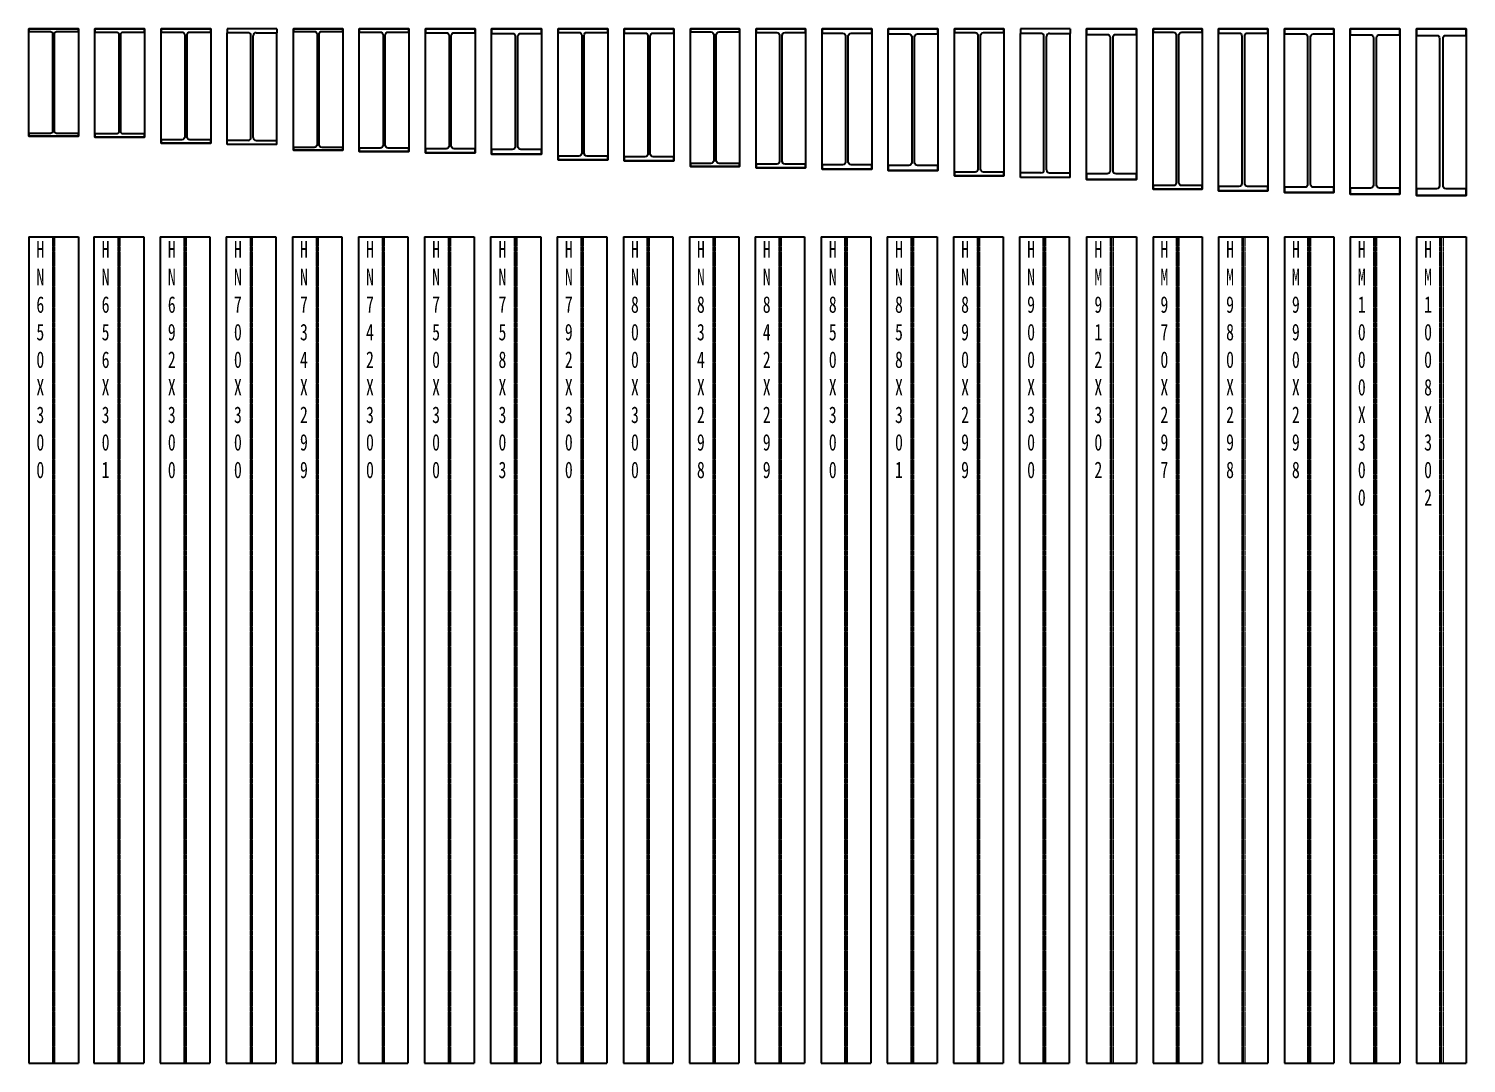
# Model space of a CAD drawing. Header units: millimetres. Extents: x 0 to 76984, y 0 to 13707.
# Drawn here: x 9174 to 17871, y 7059 to 13317 of the extents above; entities that cross this region are included whole.
import ezdxf

# ---------------------------------------------------------------- set-up
doc = ezdxf.new("R2010")
doc.units = ezdxf.units.MM
doc.linetypes.add('DASHED', pattern=[0.75, 0.5, -0.25])
doc.layers.get('Defpoints').update_dxf_attribs({"color": 8})
doc.layers.add('1粗实线', color=1, linetype='Continuous', lineweight=30)
doc.layers.add('4虚线', color=2, linetype='DASHED', lineweight=18)
doc.styles.get("Standard").update_dxf_attribs({"font": '', "width": 0.7})
doc.styles.get('Standard').set_extended_font_data('SimSun')

# ---------------------------------------------------------------- blocks, each defined once
blk = doc.blocks.new('HN650X300分配梁block')
at = {"layer": '1粗实线'}
blk.add_lwpolyline([(-150, 0), (150, 0), (150, 17), (18.5, 17, -0.414214), (5.5, 30), (5.5, 620, -0.414214), (18.5, 633), (150, 633), (150, 650), (-150, 650), (-150, 633), (-18.5, 633, -0.414214), (-5.5, 620), (-5.5, 30, -0.414214), (-18.5, 17), (-150, 17)], format="xyb", close=True, dxfattribs=at)
blk.add_lwpolyline([(-150, 650), (150, 650), (150, 0), (-150, 0)], close=True, dxfattribs=at)
blk = doc.blocks.new('HN656X301分配梁block')
at = {"layer": '1粗实线'}
blk.add_lwpolyline([(-150.5, 0), (150.5, 0), (150.5, 20), (19, 20, -0.414214), (6, 33), (6, 623, -0.414214), (19, 636), (150.5, 636), (150.5, 656), (-150.5, 656), (-150.5, 636), (-19, 636, -0.414214), (-6, 623), (-6, 33, -0.414214), (-19, 20), (-150.5, 20)], format="xyb", close=True, dxfattribs=at)
blk.add_lwpolyline([(-150.5, 656), (150.5, 656), (150.5, 0), (-150.5, 0)], close=True, dxfattribs=at)
blk = doc.blocks.new('HN692X300分配梁block')
at = {"layer": '1粗实线'}
blk.add_lwpolyline([(-150, 0), (150, 0), (150, 20), (24.5, 20, -0.414214), (6.5, 38), (6.5, 654, -0.414214), (24.5, 672), (150, 672), (150, 692), (-150, 692), (-150, 672), (-24.5, 672, -0.414214), (-6.5, 654), (-6.5, 38, -0.414214), (-24.5, 20), (-150, 20)], format="xyb", close=True, dxfattribs=at)
blk.add_lwpolyline([(-150, 692), (150, 692), (150, 0), (-150, 0)], close=True, dxfattribs=at)
blk = doc.blocks.new('HN700X300分配梁block')
at = {"layer": '1粗实线'}
for p, q in [((150, 700), (-150, 700)), ((-150, 700), (-150, 676)), ((150, 700), (150, 676)), ((-24.5, 676), (-150, 676)), ((-150, 24), (-150, 676)), ((-6.5, 42), (-6.5, 658)), ((6.5, 42), (6.5, 658)), ((24.5, 676), (150, 676)), ((150, 24), (150, 676)), ((-150, 0), (-150, 24)), ((-24.5, 24), (-150, 24)), ((150, 0), (-150, 0)), ((24.5, 24), (150, 24)), ((150, 0), (150, 24))]:
    blk.add_line(p, q, dxfattribs=at)
for centre, start, end in [((-24.5, 658), 0, 90), ((24.5, 658), 90, 180), ((-24.5, 42), 270, 0), ((24.5, 42), 180, 270)]:
    blk.add_arc(centre, 18, start, end, dxfattribs=at)
blk = doc.blocks.new('HN734X299分配梁block')
at = {"layer": '1粗实线'}
blk.add_lwpolyline([(-149.5, 0), (149.5, 0), (149.5, 16), (24, 16, -0.414214), (6, 34), (6, 700, -0.414214), (24, 718), (149.5, 718), (149.5, 734), (-149.5, 734), (-149.5, 718), (-24, 718, -0.414214), (-6, 700), (-6, 34, -0.414214), (-24, 16), (-149.5, 16)], format="xyb", close=True, dxfattribs=at)
blk.add_lwpolyline([(-149.5, 734), (149.5, 734), (149.5, 0), (-149.5, 0)], close=True, dxfattribs=at)
blk = doc.blocks.new('HN742X300分配梁block')
at = {"layer": '1粗实线'}
blk.add_lwpolyline([(-150, 0), (150, 0), (150, 20), (24.5, 20, -0.414214), (6.5, 38), (6.5, 704, -0.414214), (24.5, 722), (150, 722), (150, 742), (-150, 742), (-150, 722), (-24.5, 722, -0.414214), (-6.5, 704), (-6.5, 38, -0.414214), (-24.5, 20), (-150, 20)], format="xyb", close=True, dxfattribs=at)
blk.add_lwpolyline([(-150, 742), (150, 742), (150, 0), (-150, 0)], close=True, dxfattribs=at)
blk = doc.blocks.new('HN750X300分配梁block')
at = {"layer": '1粗实线'}
blk.add_lwpolyline([(-150, 0), (150, 0), (150, 24), (24.5, 24, -0.414214), (6.5, 42), (6.5, 708, -0.414214), (24.5, 726), (150, 726), (150, 750), (-150, 750), (-150, 726), (-24.5, 726, -0.414214), (-6.5, 708), (-6.5, 42, -0.414214), (-24.5, 24), (-150, 24)], format="xyb", close=True, dxfattribs=at)
blk.add_lwpolyline([(-150, 750), (150, 750), (150, 0), (-150, 0)], close=True, dxfattribs=at)
blk = doc.blocks.new('HN758X303分配梁block')
at = {"layer": '1粗实线'}
blk.add_lwpolyline([(-151.5, 0), (151.5, 0), (151.5, 28), (26, 28, -0.414214), (8, 46), (8, 712, -0.414214), (26, 730), (151.5, 730), (151.5, 758), (-151.5, 758), (-151.5, 730), (-26, 730, -0.414214), (-8, 712), (-8, 46, -0.414214), (-26, 28), (-151.5, 28)], format="xyb", close=True, dxfattribs=at)
blk.add_lwpolyline([(-151.5, 758), (151.5, 758), (151.5, 0), (-151.5, 0)], close=True, dxfattribs=at)
blk = doc.blocks.new('HN792X300分配梁block')
at = {"layer": '1粗实线'}
blk.add_lwpolyline([(-150, 0), (150, 0), (150, 22), (25, 22, -0.414214), (7, 40), (7, 752, -0.414214), (25, 770), (150, 770), (150, 792), (-150, 792), (-150, 770), (-25, 770, -0.414214), (-7, 752), (-7, 40, -0.414214), (-25, 22), (-150, 22)], format="xyb", close=True, dxfattribs=at)
blk.add_lwpolyline([(-150, 792), (150, 792), (150, 0), (-150, 0)], close=True, dxfattribs=at)
blk = doc.blocks.new('HN800X300分配梁block')
at = {"layer": '1粗实线'}
blk.add_lwpolyline([(-150, 0), (150, 0), (150, 26), (25, 26, -0.414214), (7, 44), (7, 756, -0.414214), (25, 774), (150, 774), (150, 800), (-150, 800), (-150, 774), (-25, 774, -0.414214), (-7, 756), (-7, 44, -0.414214), (-25, 26), (-150, 26)], format="xyb", close=True, dxfattribs=at)
blk.add_lwpolyline([(-150, 800), (150, 800), (150, 0), (-150, 0)], close=True, dxfattribs=at)
blk = doc.blocks.new('HN834X298分配梁block')
at = {"layer": '1粗实线'}
blk.add_lwpolyline([(-149, 0), (149, 0), (149, 19), (25, 19, -0.414214), (7, 37), (7, 797, -0.414214), (25, 815), (149, 815), (149, 834), (-149, 834), (-149, 815), (-25, 815, -0.414214), (-7, 797), (-7, 37, -0.414214), (-25, 19), (-149, 19)], format="xyb", close=True, dxfattribs=at)
blk.add_lwpolyline([(-149, 834), (149, 834), (149, 0), (-149, 0)], close=True, dxfattribs=at)
blk = doc.blocks.new('HN842X299分配梁block')
at = {"layer": '1粗实线'}
blk.add_lwpolyline([(-149.5, 0), (149.5, 0), (149.5, 23), (25.5, 23, -0.414214), (7.5, 41), (7.5, 801, -0.414214), (25.5, 819), (149.5, 819), (149.5, 842), (-149.5, 842), (-149.5, 819), (-25.5, 819, -0.414214), (-7.5, 801), (-7.5, 41, -0.414214), (-25.5, 23), (-149.5, 23)], format="xyb", close=True, dxfattribs=at)
blk.add_lwpolyline([(-149.5, 842), (149.5, 842), (149.5, 0), (-149.5, 0)], close=True, dxfattribs=at)
blk = doc.blocks.new('HN850X300分配梁block')
at = {"layer": '1粗实线'}
blk.add_lwpolyline([(-150, 0), (150, 0), (150, 27), (26, 27, -0.414214), (8, 45), (8, 805, -0.414214), (26, 823), (150, 823), (150, 850), (-150, 850), (-150, 823), (-26, 823, -0.414214), (-8, 805), (-8, 45, -0.414214), (-26, 27), (-150, 27)], format="xyb", close=True, dxfattribs=at)
blk.add_lwpolyline([(-150, 850), (150, 850), (150, 0), (-150, 0)], close=True, dxfattribs=at)
blk = doc.blocks.new('HN858X301分配梁block')
at = {"layer": '1粗实线'}
blk.add_lwpolyline([(-150.5, 0), (150.5, 0), (150.5, 31), (26.5, 31, -0.414214), (8.5, 49), (8.5, 809, -0.414214), (26.5, 827), (150.5, 827), (150.5, 858), (-150.5, 858), (-150.5, 827), (-26.5, 827, -0.414214), (-8.5, 809), (-8.5, 49, -0.414214), (-26.5, 31), (-150.5, 31)], format="xyb", close=True, dxfattribs=at)
blk.add_lwpolyline([(-150.5, 858), (150.5, 858), (150.5, 0), (-150.5, 0)], close=True, dxfattribs=at)
blk = doc.blocks.new('HN890X299分配梁block')
at = {"layer": '1粗实线'}
blk.add_lwpolyline([(-149.5, 0), (149.5, 0), (149.5, 23), (25.5, 23, -0.414214), (7.5, 41), (7.5, 849, -0.414214), (25.5, 867), (149.5, 867), (149.5, 890), (-149.5, 890), (-149.5, 867), (-25.5, 867, -0.414214), (-7.5, 849), (-7.5, 41, -0.414214), (-25.5, 23), (-149.5, 23)], format="xyb", close=True, dxfattribs=at)
blk.add_lwpolyline([(-149.5, 890), (149.5, 890), (149.5, 0), (-149.5, 0)], close=True, dxfattribs=at)
blk = doc.blocks.new('HN900X300分配梁block')
at = {"layer": '1粗实线'}
for p, q in [((150, 900), (-150, 900)), ((-150, 900), (-150, 872)), ((-26, 872), (-150, 872)), ((-150, 28), (-150, 872)), ((26, 872), (150, 872)), ((150, 900), (150, 872)), ((150, 28), (150, 872)), ((-8, 46), (-8, 854)), ((8, 46), (8, 854)), ((-150, 0), (-150, 28)), ((-26, 28), (-150, 28)), ((150, 0), (-150, 0)), ((26, 28), (150, 28)), ((150, 0), (150, 28))]:
    blk.add_line(p, q, dxfattribs=at)
for centre, start, end in [((-26, 854), 0, 90), ((26, 854), 90, 180), ((-26, 46), 270, 0), ((26, 46), 180, 270)]:
    blk.add_arc(centre, 18, start, end, dxfattribs=at)
blk = doc.blocks.new('HN912X302分配梁block')
at = {"layer": '1粗实线'}
blk.add_lwpolyline([(-151, 0), (151, 0), (151, 34), (27, 34, -0.414214), (9, 52), (9, 860, -0.414214), (27, 878), (151, 878), (151, 912), (-151, 912), (-151, 878), (-27, 878, -0.414214), (-9, 860), (-9, 52, -0.414214), (-27, 34), (-151, 34)], format="xyb", close=True, dxfattribs=at)
blk.add_lwpolyline([(-151, 912), (151, 912), (151, 0), (-151, 0)], close=True, dxfattribs=at)
blk = doc.blocks.new('HN970X297分配梁block')
at = {"layer": '1粗实线'}
blk.add_lwpolyline([(-148.5, 0), (148.5, 0), (148.5, 21), (26, 21, -0.414214), (8, 39), (8, 931, -0.414214), (26, 949), (148.5, 949), (148.5, 970), (-148.5, 970), (-148.5, 949), (-26, 949, -0.414214), (-8, 931), (-8, 39, -0.414214), (-26, 21), (-148.5, 21)], format="xyb", close=True, dxfattribs=at)
blk.add_lwpolyline([(-148.5, 970), (148.5, 970), (148.5, 0), (-148.5, 0)], close=True, dxfattribs=at)
blk = doc.blocks.new('HN980X298分配梁block')
at = {"layer": '1粗实线'}
blk.add_lwpolyline([(-149, 0), (149, 0), (149, 26), (26.5, 26, -0.414214), (8.5, 44), (8.5, 936, -0.414214), (26.5, 954), (149, 954), (149, 980), (-149, 980), (-149, 954), (-26.5, 954, -0.414214), (-8.5, 936), (-8.5, 44, -0.414214), (-26.5, 26), (-149, 26)], format="xyb", close=True, dxfattribs=at)
blk.add_lwpolyline([(-149, 980), (149, 980), (149, 0), (-149, 0)], close=True, dxfattribs=at)
blk = doc.blocks.new('HN990X298分配梁block')
at = {"layer": '1粗实线'}
blk.add_lwpolyline([(-149, 0), (149, 0), (149, 31), (26.5, 31, -0.414214), (8.5, 49), (8.5, 941, -0.414214), (26.5, 959), (149, 959), (149, 990), (-149, 990), (-149, 959), (-26.5, 959, -0.414214), (-8.5, 941), (-8.5, 49, -0.414214), (-26.5, 31), (-149, 31)], format="xyb", close=True, dxfattribs=at)
blk.add_lwpolyline([(-149, 990), (149, 990), (149, 0), (-149, 0)], close=True, dxfattribs=at)
blk = doc.blocks.new('HN1000X300分配梁block')
at = {"layer": '1粗实线'}
blk.add_lwpolyline([(-150, 0), (150, 0), (150, 36), (27.5, 36, -0.414214), (9.5, 54), (9.5, 946, -0.414214), (27.5, 964), (150, 964), (150, 1000), (-150, 1000), (-150, 964), (-27.5, 964, -0.414214), (-9.5, 946), (-9.5, 54, -0.414214), (-27.5, 36), (-150, 36)], format="xyb", close=True, dxfattribs=at)
blk.add_lwpolyline([(-150, 1000), (150, 1000), (150, 0), (-150, 0)], close=True, dxfattribs=at)
blk = doc.blocks.new('HN1008X302分配梁block')
at = {"layer": '1粗实线'}
blk.add_lwpolyline([(-151, 0), (151, 0), (151, 40), (28.5, 40, -0.414214), (10.5, 58), (10.5, 950, -0.414214), (28.5, 968), (151, 968), (151, 1008), (-151, 1008), (-151, 968), (-28.5, 968, -0.414214), (-10.5, 950), (-10.5, 58, -0.414214), (-28.5, 40), (-151, 40)], format="xyb", close=True, dxfattribs=at)
blk.add_lwpolyline([(-151, 1008), (151, 1008), (151, 0), (-151, 0)], close=True, dxfattribs=at)
blk = doc.blocks.new('HN650X300分配梁平面block')
at = {"layer": '1粗实线'}
for p, q in [((-150, 0), (-150, -5000)), ((-150, 0), (150, 0)), ((150, 0), (150, -5000)), ((-150, -5000), (150, -5000))]:
    blk.add_line(p, q, dxfattribs=at)
at = {"layer": '4虚线'}
for p, q in [((-5.5, 0), (-5.5, -5000)), ((5.5, 0), (5.5, -5000))]:
    blk.add_line(p, q, dxfattribs=at)
at = {"layer": 'Defpoints'}
blk.add_line((0, 0), (0, -5000), dxfattribs=at)
at = {"layer": 'Defpoints', "insert": (-103.8, -26.9), "char_height": 100, "attachment_point": 1}
blk.add_mtext_dynamic_manual_height_columns('H\\PN\\P6\\P5\\P0\\PX\\P3\\P0\\P0', width=100, gutter_width=20, heights=[0], dxfattribs=at)
blk = doc.blocks.new('HN656X301分配梁平面block')
at = {"layer": '1粗实线'}
for p, q in [((-150.5, 0), (-150.5, -5000)), ((-150.5, 0), (150.5, 0)), ((150.5, 0), (150.5, -5000)), ((-150.5, -5000), (150.5, -5000))]:
    blk.add_line(p, q, dxfattribs=at)
at = {"layer": '4虚线'}
for p, q in [((-6, 0), (-6, -5000)), ((6, 0), (6, -5000))]:
    blk.add_line(p, q, dxfattribs=at)
at = {"layer": 'Defpoints'}
blk.add_line((0, 0), (0, -5000), dxfattribs=at)
at = {"layer": 'Defpoints', "insert": (-103.8, -26.9), "char_height": 100, "attachment_point": 1}
blk.add_mtext_dynamic_manual_height_columns('H\\PN\\P6\\P5\\P6\\PX\\P3\\P0\\P1', width=100, gutter_width=20, heights=[0], dxfattribs=at)
blk = doc.blocks.new('HN692X300分配梁平面block')
at = {"layer": '1粗实线'}
for p, q in [((-150, 0), (-150, -5000)), ((-150, 0), (150, 0)), ((150, 0), (150, -5000)), ((-150, -5000), (150, -5000))]:
    blk.add_line(p, q, dxfattribs=at)
at = {"layer": '4虚线'}
for p, q in [((-6.5, 0), (-6.5, -5000)), ((6.5, 0), (6.5, -5000))]:
    blk.add_line(p, q, dxfattribs=at)
at = {"layer": 'Defpoints'}
blk.add_line((0, 0), (0, -5000), dxfattribs=at)
at = {"layer": 'Defpoints', "insert": (-103.8, -26.9), "char_height": 100, "attachment_point": 1}
blk.add_mtext_dynamic_manual_height_columns('H\\PN\\P6\\P9\\P2\\PX\\P3\\P0\\P0', width=100, gutter_width=20, heights=[0], dxfattribs=at)
blk = doc.blocks.new('HN700X300分配梁平面block')
at = {"layer": '1粗实线'}
for p, q in [((-150, 0), (-150, -5000)), ((-150, 0), (150, 0)), ((150, 0), (150, -5000)), ((-150, -5000), (150, -5000))]:
    blk.add_line(p, q, dxfattribs=at)
at = {"layer": '4虚线'}
for p, q in [((-6.5, 0), (-6.5, -5000)), ((6.5, 0), (6.5, -5000))]:
    blk.add_line(p, q, dxfattribs=at)
at = {"layer": 'Defpoints'}
blk.add_line((0, 0), (0, -5000), dxfattribs=at)
at = {"layer": 'Defpoints', "insert": (-103.8, -26.9), "char_height": 100, "attachment_point": 1}
blk.add_mtext_dynamic_manual_height_columns('H\\PN\\P7\\P0\\P0\\PX\\P3\\P0\\P0', width=100, gutter_width=20, heights=[0], dxfattribs=at)
blk = doc.blocks.new('HN734X299分配梁平面block')
at = {"layer": '1粗实线'}
for p, q in [((-149.5, 0), (-149.5, -5000)), ((-149.5, 0), (149.5, 0)), ((149.5, 0), (149.5, -5000)), ((-149.5, -5000), (149.5, -5000))]:
    blk.add_line(p, q, dxfattribs=at)
at = {"layer": '4虚线'}
for p, q in [((-6, 0), (-6, -5000)), ((6, 0), (6, -5000))]:
    blk.add_line(p, q, dxfattribs=at)
at = {"layer": 'Defpoints'}
blk.add_line((0, 0), (0, -5000), dxfattribs=at)
at = {"layer": 'Defpoints', "insert": (-103.8, -26.9), "char_height": 100, "attachment_point": 1}
blk.add_mtext_dynamic_manual_height_columns('H\\PN\\P7\\P3\\P4\\PX\\P2\\P9\\P9', width=100, gutter_width=20, heights=[0], dxfattribs=at)
blk = doc.blocks.new('HN742X300分配梁平面block')
at = {"layer": '1粗实线'}
for p, q in [((-150, 0), (-150, -5000)), ((-150, 0), (150, 0)), ((150, 0), (150, -5000)), ((-150, -5000), (150, -5000))]:
    blk.add_line(p, q, dxfattribs=at)
at = {"layer": '4虚线'}
for p, q in [((-6.5, 0), (-6.5, -5000)), ((6.5, 0), (6.5, -5000))]:
    blk.add_line(p, q, dxfattribs=at)
at = {"layer": 'Defpoints'}
blk.add_line((0, 0), (0, -5000), dxfattribs=at)
at = {"layer": 'Defpoints', "insert": (-103.8, -26.9), "char_height": 100, "attachment_point": 1}
blk.add_mtext_dynamic_manual_height_columns('H\\PN\\P7\\P4\\P2\\PX\\P3\\P0\\P0', width=100, gutter_width=20, heights=[0], dxfattribs=at)
blk = doc.blocks.new('HN750X300分配梁平面block')
at = {"layer": '1粗实线'}
for p, q in [((-150, 0), (-150, -5000)), ((-150, 0), (150, 0)), ((150, 0), (150, -5000)), ((-150, -5000), (150, -5000))]:
    blk.add_line(p, q, dxfattribs=at)
at = {"layer": '4虚线'}
for p, q in [((-6.5, 0), (-6.5, -5000)), ((6.5, 0), (6.5, -5000))]:
    blk.add_line(p, q, dxfattribs=at)
at = {"layer": 'Defpoints'}
blk.add_line((0, 0), (0, -5000), dxfattribs=at)
at = {"layer": 'Defpoints', "insert": (-103.8, -26.9), "char_height": 100, "attachment_point": 1}
blk.add_mtext_dynamic_manual_height_columns('H\\PN\\P7\\P5\\P0\\PX\\P3\\P0\\P0', width=100, gutter_width=20, heights=[0], dxfattribs=at)
blk = doc.blocks.new('HN758X303分配梁平面block')
at = {"layer": '1粗实线'}
for p, q in [((-151.5, 0), (-151.5, -5000)), ((-151.5, 0), (151.5, 0)), ((151.5, 0), (151.5, -5000)), ((-151.5, -5000), (151.5, -5000))]:
    blk.add_line(p, q, dxfattribs=at)
at = {"layer": '4虚线'}
for p, q in [((-8, 0), (-8, -5000)), ((8, 0), (8, -5000))]:
    blk.add_line(p, q, dxfattribs=at)
at = {"layer": 'Defpoints'}
blk.add_line((0, 0), (0, -5000), dxfattribs=at)
at = {"layer": 'Defpoints', "insert": (-103.8, -26.9), "char_height": 100, "attachment_point": 1}
blk.add_mtext_dynamic_manual_height_columns('H\\PN\\P7\\P5\\P8\\PX\\P3\\P0\\P3', width=100, gutter_width=20, heights=[0], dxfattribs=at)
blk = doc.blocks.new('HN792X300分配梁平面block')
at = {"layer": '1粗实线'}
for p, q in [((-150, 0), (-150, -5000)), ((-150, 0), (150, 0)), ((150, 0), (150, -5000)), ((-150, -5000), (150, -5000))]:
    blk.add_line(p, q, dxfattribs=at)
at = {"layer": '4虚线'}
for p, q in [((-7, 0), (-7, -5000)), ((7, 0), (7, -5000))]:
    blk.add_line(p, q, dxfattribs=at)
at = {"layer": 'Defpoints'}
blk.add_line((0, 0), (0, -5000), dxfattribs=at)
at = {"layer": 'Defpoints', "insert": (-103.8, -26.9), "char_height": 100, "attachment_point": 1}
blk.add_mtext_dynamic_manual_height_columns('H\\PN\\P7\\P9\\P2\\PX\\P3\\P0\\P0', width=100, gutter_width=20, heights=[0], dxfattribs=at)
blk = doc.blocks.new('HN800X300分配梁平面block')
at = {"layer": '1粗实线'}
for p, q in [((-150, 0), (-150, -5000)), ((-150, 0), (150, 0)), ((150, 0), (150, -5000)), ((-150, -5000), (150, -5000))]:
    blk.add_line(p, q, dxfattribs=at)
at = {"layer": '4虚线'}
for p, q in [((-7, 0), (-7, -5000)), ((7, 0), (7, -5000))]:
    blk.add_line(p, q, dxfattribs=at)
at = {"layer": 'Defpoints'}
blk.add_line((0, 0), (0, -5000), dxfattribs=at)
at = {"layer": 'Defpoints', "insert": (-103.8, -26.9), "char_height": 100, "attachment_point": 1}
blk.add_mtext_dynamic_manual_height_columns('H\\PN\\P8\\P0\\P0\\PX\\P3\\P0\\P0', width=100, gutter_width=20, heights=[0], dxfattribs=at)
blk = doc.blocks.new('HN834X298分配梁平面block')
at = {"layer": '1粗实线'}
for p, q in [((-149, 0), (-149, -5000)), ((-149, 0), (149, 0)), ((149, 0), (149, -5000)), ((-149, -5000), (149, -5000))]:
    blk.add_line(p, q, dxfattribs=at)
at = {"layer": '4虚线'}
for p, q in [((-7, 0), (-7, -5000)), ((7, 0), (7, -5000))]:
    blk.add_line(p, q, dxfattribs=at)
at = {"layer": 'Defpoints'}
blk.add_line((0, 0), (0, -5000), dxfattribs=at)
at = {"layer": 'Defpoints', "insert": (-103.8, -26.9), "char_height": 100, "attachment_point": 1}
blk.add_mtext_dynamic_manual_height_columns('H\\PN\\P8\\P3\\P4\\PX\\P2\\P9\\P8', width=100, gutter_width=20, heights=[0], dxfattribs=at)
blk = doc.blocks.new('HN842X299分配梁平面block')
at = {"layer": '1粗实线'}
for p, q in [((-149.5, 0), (-149.5, -5000)), ((-149.5, 0), (149.5, 0)), ((149.5, 0), (149.5, -5000)), ((-149.5, -5000), (149.5, -5000))]:
    blk.add_line(p, q, dxfattribs=at)
at = {"layer": '4虚线'}
for p, q in [((-7.5, 0), (-7.5, -5000)), ((7.5, 0), (7.5, -5000))]:
    blk.add_line(p, q, dxfattribs=at)
at = {"layer": 'Defpoints'}
blk.add_line((0, 0), (0, -5000), dxfattribs=at)
at = {"layer": 'Defpoints', "insert": (-103.8, -26.9), "char_height": 100, "attachment_point": 1}
blk.add_mtext_dynamic_manual_height_columns('H\\PN\\P8\\P4\\P2\\PX\\P2\\P9\\P9', width=100, gutter_width=20, heights=[0], dxfattribs=at)
blk = doc.blocks.new('HN850X300分配梁平面block')
at = {"layer": '1粗实线'}
for p, q in [((-150, 0), (-150, -5000)), ((-150, 0), (150, 0)), ((150, 0), (150, -5000)), ((-150, -5000), (150, -5000))]:
    blk.add_line(p, q, dxfattribs=at)
at = {"layer": '4虚线'}
for p, q in [((-8, 0), (-8, -5000)), ((8, 0), (8, -5000))]:
    blk.add_line(p, q, dxfattribs=at)
at = {"layer": 'Defpoints'}
blk.add_line((0, 0), (0, -5000), dxfattribs=at)
at = {"layer": 'Defpoints', "insert": (-103.8, -26.9), "char_height": 100, "attachment_point": 1}
blk.add_mtext_dynamic_manual_height_columns('H\\PN\\P8\\P5\\P0\\PX\\P3\\P0\\P0', width=100, gutter_width=20, heights=[0], dxfattribs=at)
blk = doc.blocks.new('HN858X301分配梁平面block')
at = {"layer": '1粗实线'}
for p, q in [((-150.5, 0), (-150.5, -5000)), ((-150.5, 0), (150.5, 0)), ((150.5, 0), (150.5, -5000)), ((-150.5, -5000), (150.5, -5000))]:
    blk.add_line(p, q, dxfattribs=at)
at = {"layer": '4虚线'}
for p, q in [((-8.5, 0), (-8.5, -5000)), ((8.5, 0), (8.5, -5000))]:
    blk.add_line(p, q, dxfattribs=at)
at = {"layer": 'Defpoints'}
blk.add_line((0, 0), (0, -5000), dxfattribs=at)
at = {"layer": 'Defpoints', "insert": (-103.8, -26.9), "char_height": 100, "attachment_point": 1}
blk.add_mtext_dynamic_manual_height_columns('H\\PN\\P8\\P5\\P8\\PX\\P3\\P0\\P1', width=100, gutter_width=20, heights=[0], dxfattribs=at)
blk = doc.blocks.new('HN890X299分配梁平面block')
at = {"layer": '1粗实线'}
for p, q in [((-149.5, 0), (-149.5, -5000)), ((-149.5, 0), (149.5, 0)), ((149.5, 0), (149.5, -5000)), ((-149.5, -5000), (149.5, -5000))]:
    blk.add_line(p, q, dxfattribs=at)
at = {"layer": '4虚线'}
for p, q in [((-7.5, 0), (-7.5, -5000)), ((7.5, 0), (7.5, -5000))]:
    blk.add_line(p, q, dxfattribs=at)
at = {"layer": 'Defpoints'}
blk.add_line((0, 0), (0, -5000), dxfattribs=at)
at = {"layer": 'Defpoints', "insert": (-103.8, -26.9), "char_height": 100, "attachment_point": 1}
blk.add_mtext_dynamic_manual_height_columns('H\\PN\\P8\\P9\\P0\\PX\\P2\\P9\\P9', width=100, gutter_width=20, heights=[0], dxfattribs=at)
blk = doc.blocks.new('*U265')
at = {"layer": '1粗实线'}
for p, q in [((-150, 0), (-150, -5000)), ((-150, 0), (150, 0)), ((150, 0), (150, -5000)), ((-150, -5000), (150, -5000))]:
    blk.add_line(p, q, dxfattribs=at)
at = {"layer": '4虚线'}
for p, q in [((-8, 0), (-8, -5000)), ((8, 0), (8, -5000))]:
    blk.add_line(p, q, dxfattribs=at)
at = {"layer": 'Defpoints'}
blk.add_line((0, 0), (0, -5000), dxfattribs=at)
at = {"layer": 'Defpoints', "insert": (-103.8, -26.9), "char_height": 100, "attachment_point": 1}
blk.add_mtext_dynamic_manual_height_columns('H\\PN\\P9\\P0\\P0\\PX\\P3\\P0\\P0', width=100, gutter_width=20, heights=[0], dxfattribs=at)
blk = doc.blocks.new('HN912X302分配梁平面block')
at = {"layer": '1粗实线'}
for p, q in [((-151, 0), (-151, -5000)), ((-151, 0), (151, 0)), ((151, 0), (151, -5000)), ((-151, -5000), (151, -5000))]:
    blk.add_line(p, q, dxfattribs=at)
at = {"layer": '4虚线'}
for p, q in [((-9, 0), (-9, -5000)), ((9, 0), (9, -5000))]:
    blk.add_line(p, q, dxfattribs=at)
at = {"layer": 'Defpoints'}
blk.add_line((0, 0), (0, -5000), dxfattribs=at)
at = {"layer": 'Defpoints', "insert": (-103.8, -26.9), "char_height": 100, "attachment_point": 1}
blk.add_mtext_dynamic_manual_height_columns('H\\PM\\P9\\P1\\P2\\PX\\P3\\P0\\P2', width=100, gutter_width=20, heights=[0], dxfattribs=at)
blk = doc.blocks.new('HN970X297分配梁平面block')
at = {"layer": '1粗实线'}
for p, q in [((-148.5, 0), (-148.5, -5000)), ((-148.5, 0), (148.5, 0)), ((148.5, 0), (148.5, -5000)), ((-148.5, -5000), (148.5, -5000))]:
    blk.add_line(p, q, dxfattribs=at)
at = {"layer": '4虚线'}
for p, q in [((-8, 0), (-8, -5000)), ((8, 0), (8, -5000))]:
    blk.add_line(p, q, dxfattribs=at)
at = {"layer": 'Defpoints'}
blk.add_line((0, 0), (0, -5000), dxfattribs=at)
at = {"layer": 'Defpoints', "insert": (-103.8, -26.9), "char_height": 100, "attachment_point": 1}
blk.add_mtext_dynamic_manual_height_columns('H\\PM\\P9\\P7\\P0\\PX\\P2\\P9\\P7', width=100, gutter_width=20, heights=[0], dxfattribs=at)
blk = doc.blocks.new('HN980X298分配梁平面block')
at = {"layer": '1粗实线'}
for p, q in [((-149, 0), (-149, -5000)), ((-149, 0), (149, 0)), ((149, 0), (149, -5000)), ((-149, -5000), (149, -5000))]:
    blk.add_line(p, q, dxfattribs=at)
at = {"layer": '4虚线'}
for p, q in [((-8.5, 0), (-8.5, -5000)), ((8.5, 0), (8.5, -5000))]:
    blk.add_line(p, q, dxfattribs=at)
at = {"layer": 'Defpoints'}
blk.add_line((0, 0), (0, -5000), dxfattribs=at)
at = {"layer": 'Defpoints', "insert": (-103.8, -26.9), "char_height": 100, "attachment_point": 1}
blk.add_mtext_dynamic_manual_height_columns('H\\PM\\P9\\P8\\P0\\PX\\P2\\P9\\P8', width=100, gutter_width=20, heights=[0], dxfattribs=at)
blk = doc.blocks.new('HN990X298分配梁平面block')
at = {"layer": '1粗实线'}
for p, q in [((-149, 0), (-149, -5000)), ((-149, 0), (149, 0)), ((149, 0), (149, -5000)), ((-149, -5000), (149, -5000))]:
    blk.add_line(p, q, dxfattribs=at)
at = {"layer": '4虚线'}
for p, q in [((-8.5, 0), (-8.5, -5000)), ((8.5, 0), (8.5, -5000))]:
    blk.add_line(p, q, dxfattribs=at)
at = {"layer": 'Defpoints'}
blk.add_line((0, 0), (0, -5000), dxfattribs=at)
at = {"layer": 'Defpoints', "insert": (-103.8, -26.9), "char_height": 100, "attachment_point": 1}
blk.add_mtext_dynamic_manual_height_columns('H\\PM\\P9\\P9\\P0\\PX\\P2\\P9\\P8', width=100, gutter_width=20, heights=[0], dxfattribs=at)
blk = doc.blocks.new('HN1000X300分配梁平面block')
at = {"layer": '1粗实线'}
for p, q in [((-150, 0), (-150, -5000)), ((-150, 0), (150, 0)), ((150, 0), (150, -5000)), ((-150, -5000), (150, -5000))]:
    blk.add_line(p, q, dxfattribs=at)
at = {"layer": '4虚线'}
for p, q in [((-9.5, 0), (-9.5, -5000)), ((9.5, 0), (9.5, -5000))]:
    blk.add_line(p, q, dxfattribs=at)
at = {"layer": 'Defpoints'}
blk.add_line((0, 0), (0, -5000), dxfattribs=at)
at = {"layer": 'Defpoints', "insert": (-103.8, -26.9), "char_height": 100, "attachment_point": 1}
blk.add_mtext_dynamic_manual_height_columns('H\\PM\\P1\\P0\\P0\\P0\\PX\\P3\\P0\\P0', width=100, gutter_width=20, heights=[0], dxfattribs=at)
blk = doc.blocks.new('HN1008X302分配梁平面block')
at = {"layer": '1粗实线'}
for p, q in [((-151, 0), (-151, -5000)), ((-151, 0), (151, 0)), ((151, 0), (151, -5000)), ((-151, -5000), (151, -5000))]:
    blk.add_line(p, q, dxfattribs=at)
at = {"layer": '4虚线'}
for p, q in [((-10.5, 0), (-10.5, -5000)), ((10.5, 0), (10.5, -5000))]:
    blk.add_line(p, q, dxfattribs=at)
at = {"layer": 'Defpoints'}
blk.add_line((0, 0), (0, -5000), dxfattribs=at)
at = {"layer": 'Defpoints', "insert": (-103.8, -26.9), "char_height": 100, "attachment_point": 1}
blk.add_mtext_dynamic_manual_height_columns('H\\PM\\P1\\P0\\P0\\P8\\PX\\P3\\P0\\P2', width=100, gutter_width=20, heights=[0], dxfattribs=at)

msp = doc.modelspace()

# ---------------------------------------------------------------- block references
at = {"layer": '4虚线'}
for name, p in [('HN650X300分配梁block', (9324, 12667.4)), ('HN656X301分配梁block', (9724.5, 12661.4)), ('HN692X300分配梁block', (10125, 12625.4)), ('HN700X300分配梁block', (10525, 12617.4)), ('HN734X299分配梁block', (10924.5, 12583.4)), ('HN742X300分配梁block', (11324, 12575.4)), ('HN750X300分配梁block', (11724, 12567.4)), ('HN758X303分配梁block', (12125.5, 12559.4)), ('HN792X300分配梁block', (12527, 12525.4)), ('HN800X300分配梁block', (12927, 12517.4)), ('HN834X298分配梁block', (13326, 12483.4)), ('HN842X299分配梁block', (13724.5, 12475.4)), ('HN850X300分配梁block', (14124, 12467.4)), ('HN858X301分配梁block', (14524.5, 12459.4)), ('HN890X299分配梁block', (14924.5, 12427.4)), ('HN900X300分配梁block', (15324, 12417.4)), ('HN912X302分配梁block', (15725, 12405.4)), ('HN970X297分配梁block', (16124.5, 12347.4)), ('HN980X298分配梁block', (16522, 12337.4)), ('HN990X298分配梁block', (16920, 12327.4)), ('HN1000X300分配梁block', (17319, 12317.4)), ('HN1008X302分配梁block', (17720, 12309.4)), ('HN650X300分配梁平面block', (9324, 12059.4)), ('HN656X301分配梁平面block', (9718.8, 12059.4)), ('HN692X300分配梁平面block', (10119.3, 12059.4)), ('HN700X300分配梁平面block', (10519.3, 12059.4)), ('HN734X299分配梁平面block', (10918.8, 12059.4)), ('HN742X300分配梁平面block', (11318.3, 12059.4)), ('HN750X300分配梁平面block', (11718.3, 12059.4)), ('HN758X303分配梁平面block', (12119.8, 12059.4)), ('HN792X300分配梁平面block', (12521.3, 12059.4)), ('HN800X300分配梁平面block', (12921.3, 12059.4)), ('HN834X298分配梁平面block', (13320.3, 12059.4)), ('HN842X299分配梁平面block', (13718.8, 12059.4)), ('HN850X300分配梁平面block', (14118.3, 12059.4)), ('HN858X301分配梁平面block', (14518.8, 12059.4)), ('HN890X299分配梁平面block', (14918.8, 12059.4)), ('*U265', (15318.3, 12059.4)), ('HN912X302分配梁平面block', (15725, 12059.4)), ('HN970X297分配梁平面block', (16124.5, 12059.4)), ('HN980X298分配梁平面block', (16522, 12059.4)), ('HN990X298分配梁平面block', (16920, 12059.4)), ('HN1000X300分配梁平面block', (17319, 12059.4)), ('HN1008X302分配梁平面block', (17720, 12059.4))]:
    msp.add_blockref(name, p, dxfattribs=at)

doc.saveas('drawing.dxf')
